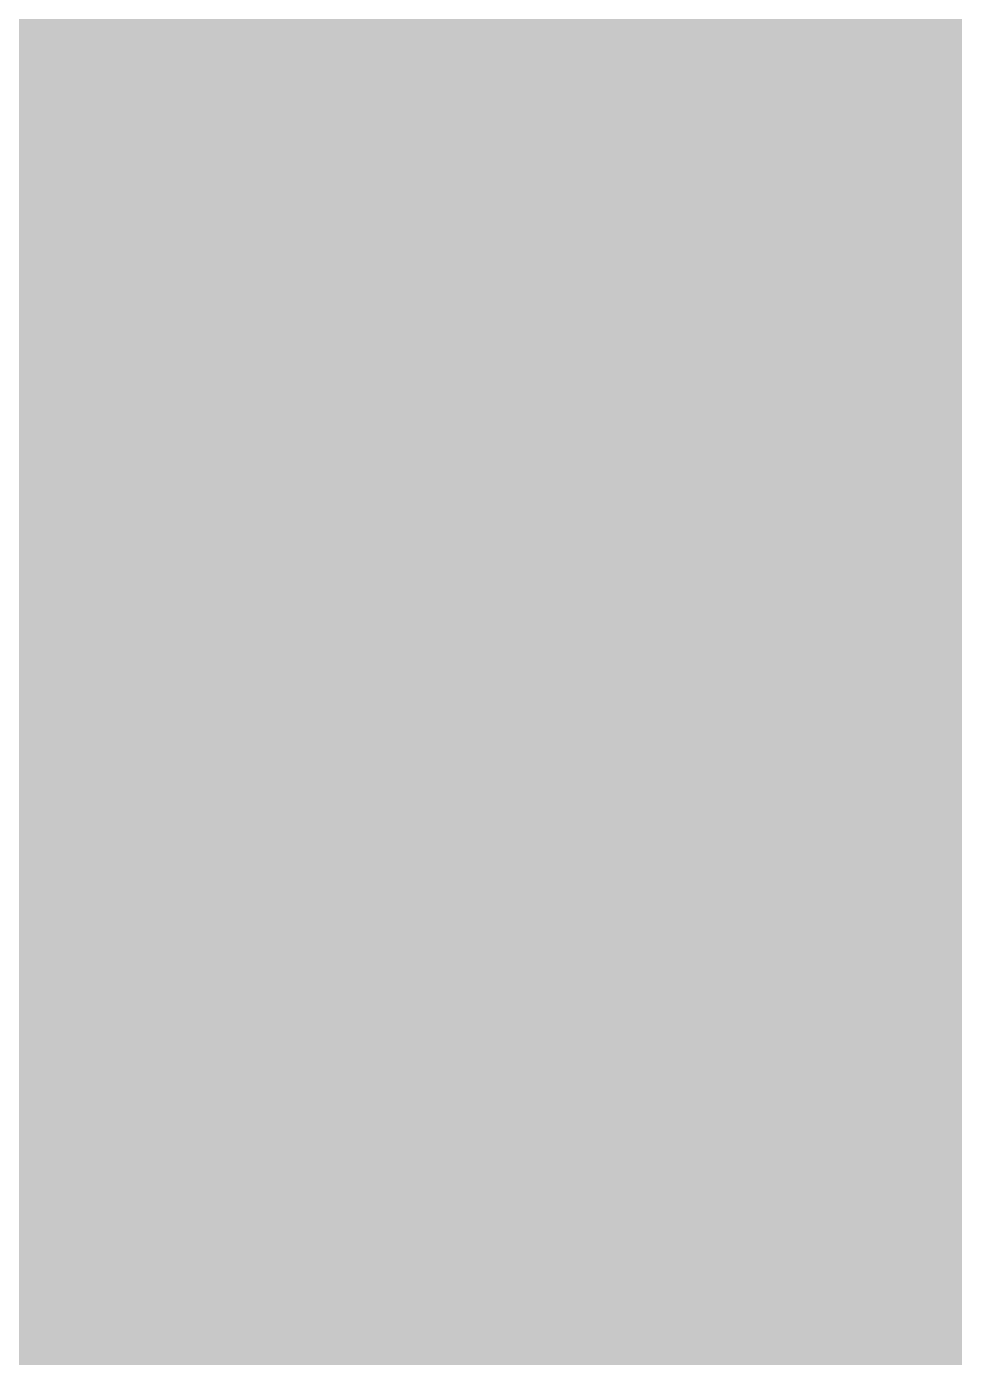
# Model space of a CAD drawing. Header units: inches. Extents: x 0 to 841, y 0 to 594.
# Drawn here: x 790.4598 to 790.6852, y 197.2931 to 197.6164 of the extents above; entities that cross this region are included whole.
import ezdxf

# ---------------------------------------------------------------- set-up
doc = ezdxf.new("R2010")
doc.units = ezdxf.units.IN
doc.layers.add('Sheet', color=255, linetype='Continuous')

msp = doc.modelspace()

# ---------------------------------------------------------------- linework, layer by layer
at = {"layer": 'Sheet'}
for points in [[(790.55976, 198, 0.29972, 0.29972, 0), (790.55976, 197.95508, 0.29972, 0.29972, 0), (790.60468, 197.91016, 0.29972, 0.29972, 0), (790.60468, 197.91016, 0.29972, 0.29972, 0), (790.64959, 197.86525, 0.29972, 0.29972, 0), (790.64959, 197.82033, 0.29972, 0.29972, 0), (790.64959, 197.82033, 0.29972, 0.29972, 0), (790.69451, 197.77541, 0.29972, 0.29972, 0), (790.69451, 197.73049, 0.29972, 0.29972, 0), (790.69451, 197.68557, 0.29972, 0.29972, 0), (790.73942, 197.64065, 0.29972, 0.29972, 0), (790.73942, 197.64065, 0.29972, 0.29972, 0), (790.73942, 197.59574, 0.29972, 0.29972, 0), (790.73942, 197.55082, 0.29972, 0.29972, 0), (790.73942, 197.5059, 0.29972, 0.29972, 0), (790.73942, 197.46098, 0.29972, 0.29972, 0)], [(790.55976, 198, 0.29972, 0.29972, 0), (790.55976, 197.95508, 0.29972, 0.29972, 0), (790.60468, 197.91016, 0.29972, 0.29972, 0), (790.60468, 197.91016, 0.29972, 0.29972, 0), (790.64959, 197.86525, 0.29972, 0.29972, 0), (790.64959, 197.82033, 0.29972, 0.29972, 0), (790.64959, 197.82033, 0.29972, 0.29972, 0), (790.69451, 197.77541, 0.29972, 0.29972, 0), (790.69451, 197.73049, 0.29972, 0.29972, 0), (790.69451, 197.68557, 0.29972, 0.29972, 0), (790.73942, 197.64065, 0.29972, 0.29972, 0), (790.73942, 197.64065, 0.29972, 0.29972, 0), (790.73942, 197.59574, 0.29972, 0.29972, 0), (790.73942, 197.55082, 0.29972, 0.29972, 0), (790.73942, 197.5059, 0.29972, 0.29972, 0), (790.73942, 197.46098, 0.29972, 0.29972, 0)], [(790.55976, 198, 0.29972, 0.29972, 0), (790.55976, 197.95508, 0.29972, 0.29972, 0), (790.60468, 197.91016, 0.29972, 0.29972, 0), (790.60468, 197.91016, 0.29972, 0.29972, 0), (790.64959, 197.86525, 0.29972, 0.29972, 0), (790.64959, 197.82033, 0.29972, 0.29972, 0), (790.64959, 197.82033, 0.29972, 0.29972, 0), (790.69451, 197.77541, 0.29972, 0.29972, 0), (790.69451, 197.73049, 0.29972, 0.29972, 0), (790.69451, 197.68557, 0.29972, 0.29972, 0), (790.73942, 197.64065, 0.29972, 0.29972, 0), (790.73942, 197.64065, 0.29972, 0.29972, 0), (790.73942, 197.59574, 0.29972, 0.29972, 0), (790.73942, 197.55082, 0.29972, 0.29972, 0), (790.73942, 197.5059, 0.29972, 0.29972, 0), (790.73942, 197.46098, 0.29972, 0.29972, 0)], [(790.55976, 198, 0.29972, 0.29972, 0), (790.55976, 197.95508, 0.29972, 0.29972, 0), (790.60468, 197.91016, 0.29972, 0.29972, 0), (790.60468, 197.91016, 0.29972, 0.29972, 0), (790.64959, 197.86525, 0.29972, 0.29972, 0), (790.64959, 197.82033, 0.29972, 0.29972, 0), (790.64959, 197.82033, 0.29972, 0.29972, 0), (790.69451, 197.77541, 0.29972, 0.29972, 0), (790.69451, 197.73049, 0.29972, 0.29972, 0), (790.69451, 197.68557, 0.29972, 0.29972, 0), (790.73942, 197.64065, 0.29972, 0.29972, 0), (790.73942, 197.64065, 0.29972, 0.29972, 0), (790.73942, 197.59574, 0.29972, 0.29972, 0), (790.73942, 197.55082, 0.29972, 0.29972, 0), (790.73942, 197.5059, 0.29972, 0.29972, 0), (790.73942, 197.46098, 0.29972, 0.29972, 0)], [(790.55976, 198, 0.29972, 0.29972, 0), (790.55976, 197.95508, 0.29972, 0.29972, 0), (790.60468, 197.91016, 0.29972, 0.29972, 0), (790.60468, 197.91016, 0.29972, 0.29972, 0), (790.64959, 197.86525, 0.29972, 0.29972, 0), (790.64959, 197.82033, 0.29972, 0.29972, 0), (790.64959, 197.82033, 0.29972, 0.29972, 0), (790.69451, 197.77541, 0.29972, 0.29972, 0), (790.69451, 197.73049, 0.29972, 0.29972, 0), (790.69451, 197.68557, 0.29972, 0.29972, 0), (790.73942, 197.64065, 0.29972, 0.29972, 0), (790.73942, 197.64065, 0.29972, 0.29972, 0), (790.73942, 197.59574, 0.29972, 0.29972, 0), (790.73942, 197.55082, 0.29972, 0.29972, 0), (790.73942, 197.5059, 0.29972, 0.29972, 0), (790.73942, 197.46098, 0.29972, 0.29972, 0)], [(790.55976, 198, 0.29972, 0.29972, 0), (790.55976, 197.95508, 0.29972, 0.29972, 0), (790.60468, 197.91016, 0.29972, 0.29972, 0), (790.60468, 197.91016, 0.29972, 0.29972, 0), (790.64959, 197.86525, 0.29972, 0.29972, 0), (790.64959, 197.82033, 0.29972, 0.29972, 0), (790.64959, 197.82033, 0.29972, 0.29972, 0), (790.69451, 197.77541, 0.29972, 0.29972, 0), (790.69451, 197.73049, 0.29972, 0.29972, 0), (790.69451, 197.68557, 0.29972, 0.29972, 0), (790.73942, 197.64065, 0.29972, 0.29972, 0), (790.73942, 197.64065, 0.29972, 0.29972, 0), (790.73942, 197.59574, 0.29972, 0.29972, 0), (790.73942, 197.55082, 0.29972, 0.29972, 0), (790.73942, 197.5059, 0.29972, 0.29972, 0), (790.73942, 197.46098, 0.29972, 0.29972, 0)], [(790.29027, 197.91016, 0.29972, 0.29972, 0), (790.33518, 197.91016, 0.29972, 0.29972, 0), (790.33518, 197.86525, 0.29972, 0.29972, 0), (790.33518, 197.86525, 0.29972, 0.29972, 0), (790.3801, 197.86525, 0.29972, 0.29972, 0), (790.3801, 197.82033, 0.29972, 0.29972, 0), (790.3801, 197.82033, 0.29972, 0.29972, 0), (790.42502, 197.77541, 0.29972, 0.29972, 0), (790.42502, 197.77541, 0.29972, 0.29972, 0), (790.42502, 197.73049, 0.29972, 0.29972, 0), (790.46993, 197.73049, 0.29972, 0.29972, 0), (790.46993, 197.68557, 0.29972, 0.29972, 0), (790.46993, 197.68557, 0.29972, 0.29972, 0), (790.46993, 197.64065, 0.29972, 0.29972, 0), (790.46993, 197.64065, 0.29972, 0.29972, 0), (790.51485, 197.59574, 0.29972, 0.29972, 0), (790.51485, 197.59574, 0.29972, 0.29972, 0), (790.51485, 197.55082, 0.29972, 0.29972, 0), (790.51485, 197.5059, 0.29972, 0.29972, 0), (790.51485, 197.5059, 0.29972, 0.29972, 0), (790.51485, 197.46098, 0.29972, 0.29972, 0)], [(790.29027, 197.91016, 0.29972, 0.29972, 0), (790.33518, 197.91016, 0.29972, 0.29972, 0), (790.33518, 197.86525, 0.29972, 0.29972, 0), (790.33518, 197.86525, 0.29972, 0.29972, 0), (790.3801, 197.86525, 0.29972, 0.29972, 0), (790.3801, 197.82033, 0.29972, 0.29972, 0), (790.3801, 197.82033, 0.29972, 0.29972, 0), (790.42502, 197.77541, 0.29972, 0.29972, 0), (790.42502, 197.77541, 0.29972, 0.29972, 0), (790.42502, 197.73049, 0.29972, 0.29972, 0), (790.46993, 197.73049, 0.29972, 0.29972, 0), (790.46993, 197.68557, 0.29972, 0.29972, 0), (790.46993, 197.68557, 0.29972, 0.29972, 0), (790.46993, 197.64065, 0.29972, 0.29972, 0), (790.46993, 197.64065, 0.29972, 0.29972, 0), (790.51485, 197.59574, 0.29972, 0.29972, 0), (790.51485, 197.59574, 0.29972, 0.29972, 0), (790.51485, 197.55082, 0.29972, 0.29972, 0), (790.51485, 197.5059, 0.29972, 0.29972, 0), (790.51485, 197.5059, 0.29972, 0.29972, 0), (790.51485, 197.46098, 0.29972, 0.29972, 0)], [(790.29027, 197.91016, 0.29972, 0.29972, 0), (790.33518, 197.91016, 0.29972, 0.29972, 0), (790.33518, 197.86525, 0.29972, 0.29972, 0), (790.33518, 197.86525, 0.29972, 0.29972, 0), (790.3801, 197.86525, 0.29972, 0.29972, 0), (790.3801, 197.82033, 0.29972, 0.29972, 0), (790.3801, 197.82033, 0.29972, 0.29972, 0), (790.42502, 197.77541, 0.29972, 0.29972, 0), (790.42502, 197.77541, 0.29972, 0.29972, 0), (790.42502, 197.73049, 0.29972, 0.29972, 0), (790.46993, 197.73049, 0.29972, 0.29972, 0), (790.46993, 197.68557, 0.29972, 0.29972, 0), (790.46993, 197.68557, 0.29972, 0.29972, 0), (790.46993, 197.64065, 0.29972, 0.29972, 0), (790.46993, 197.64065, 0.29972, 0.29972, 0), (790.51485, 197.59574, 0.29972, 0.29972, 0), (790.51485, 197.59574, 0.29972, 0.29972, 0), (790.51485, 197.55082, 0.29972, 0.29972, 0), (790.51485, 197.5059, 0.29972, 0.29972, 0), (790.51485, 197.5059, 0.29972, 0.29972, 0), (790.51485, 197.46098, 0.29972, 0.29972, 0)], [(790.29027, 197.91016, 0.29972, 0.29972, 0), (790.33518, 197.91016, 0.29972, 0.29972, 0), (790.33518, 197.86525, 0.29972, 0.29972, 0), (790.33518, 197.86525, 0.29972, 0.29972, 0), (790.3801, 197.86525, 0.29972, 0.29972, 0), (790.3801, 197.82033, 0.29972, 0.29972, 0), (790.3801, 197.82033, 0.29972, 0.29972, 0), (790.42502, 197.77541, 0.29972, 0.29972, 0), (790.42502, 197.77541, 0.29972, 0.29972, 0), (790.42502, 197.73049, 0.29972, 0.29972, 0), (790.46993, 197.73049, 0.29972, 0.29972, 0), (790.46993, 197.68557, 0.29972, 0.29972, 0), (790.46993, 197.68557, 0.29972, 0.29972, 0), (790.46993, 197.64065, 0.29972, 0.29972, 0), (790.46993, 197.64065, 0.29972, 0.29972, 0), (790.51485, 197.59574, 0.29972, 0.29972, 0), (790.51485, 197.59574, 0.29972, 0.29972, 0), (790.51485, 197.55082, 0.29972, 0.29972, 0), (790.51485, 197.5059, 0.29972, 0.29972, 0), (790.51485, 197.5059, 0.29972, 0.29972, 0), (790.51485, 197.46098, 0.29972, 0.29972, 0)], [(790.33518, 197.91016, 0.09906, 0.09906, 0), (790.33518, 197.86525, 0.09906, 0.09906, 0), (790.33518, 197.86525, 0.09906, 0.09906, 0), (790.3801, 197.86525, 0.09906, 0.09906, 0), (790.3801, 197.82033, 0.09906, 0.09906, 0), (790.3801, 197.82033, 0.09906, 0.09906, 0), (790.42502, 197.77541, 0.09906, 0.09906, 0), (790.42502, 197.77541, 0.09906, 0.09906, 0), (790.42502, 197.73049, 0.09906, 0.09906, 0), (790.46993, 197.73049, 0.09906, 0.09906, 0), (790.46993, 197.68557, 0.09906, 0.09906, 0), (790.46993, 197.68557, 0.09906, 0.09906, 0), (790.46993, 197.64065, 0.09906, 0.09906, 0), (790.46993, 197.64065, 0.09906, 0.09906, 0), (790.51485, 197.59574, 0.09906, 0.09906, 0), (790.51485, 197.59574, 0.09906, 0.09906, 0), (790.51485, 197.55082, 0.09906, 0.09906, 0), (790.51485, 197.5059, 0.09906, 0.09906, 0), (790.51485, 197.5059, 0.09906, 0.09906, 0), (790.51485, 197.46098, 0.09906, 0.09906, 0)], [(790.33518, 197.91016, 0.09906, 0.09906, 0), (790.33518, 197.86525, 0.09906, 0.09906, 0), (790.33518, 197.86525, 0.09906, 0.09906, 0), (790.3801, 197.86525, 0.09906, 0.09906, 0), (790.3801, 197.82033, 0.09906, 0.09906, 0), (790.3801, 197.82033, 0.09906, 0.09906, 0), (790.42502, 197.77541, 0.09906, 0.09906, 0), (790.42502, 197.77541, 0.09906, 0.09906, 0), (790.42502, 197.73049, 0.09906, 0.09906, 0), (790.46993, 197.73049, 0.09906, 0.09906, 0), (790.46993, 197.68557, 0.09906, 0.09906, 0), (790.46993, 197.68557, 0.09906, 0.09906, 0), (790.46993, 197.64065, 0.09906, 0.09906, 0), (790.46993, 197.64065, 0.09906, 0.09906, 0), (790.51485, 197.59574, 0.09906, 0.09906, 0), (790.51485, 197.59574, 0.09906, 0.09906, 0), (790.51485, 197.55082, 0.09906, 0.09906, 0), (790.51485, 197.5059, 0.09906, 0.09906, 0), (790.51485, 197.5059, 0.09906, 0.09906, 0), (790.51485, 197.46098, 0.09906, 0.09906, 0)], [(790.33518, 197.91016, 0.09906, 0.09906, 0), (790.33518, 197.86525, 0.09906, 0.09906, 0), (790.33518, 197.86525, 0.09906, 0.09906, 0), (790.3801, 197.86525, 0.09906, 0.09906, 0), (790.3801, 197.82033, 0.09906, 0.09906, 0), (790.3801, 197.82033, 0.09906, 0.09906, 0), (790.42502, 197.77541, 0.09906, 0.09906, 0), (790.42502, 197.77541, 0.09906, 0.09906, 0), (790.42502, 197.73049, 0.09906, 0.09906, 0), (790.46993, 197.73049, 0.09906, 0.09906, 0), (790.46993, 197.68557, 0.09906, 0.09906, 0), (790.46993, 197.68557, 0.09906, 0.09906, 0), (790.46993, 197.64065, 0.09906, 0.09906, 0), (790.46993, 197.64065, 0.09906, 0.09906, 0), (790.51485, 197.59574, 0.09906, 0.09906, 0), (790.51485, 197.59574, 0.09906, 0.09906, 0), (790.51485, 197.55082, 0.09906, 0.09906, 0), (790.51485, 197.5059, 0.09906, 0.09906, 0), (790.51485, 197.5059, 0.09906, 0.09906, 0), (790.51485, 197.46098, 0.09906, 0.09906, 0)], [(790.33518, 197.91016, 0.09906, 0.09906, 0), (790.33518, 197.86525, 0.09906, 0.09906, 0), (790.33518, 197.86525, 0.09906, 0.09906, 0), (790.3801, 197.86525, 0.09906, 0.09906, 0), (790.3801, 197.82033, 0.09906, 0.09906, 0), (790.3801, 197.82033, 0.09906, 0.09906, 0), (790.42502, 197.77541, 0.09906, 0.09906, 0), (790.42502, 197.77541, 0.09906, 0.09906, 0), (790.42502, 197.73049, 0.09906, 0.09906, 0), (790.46993, 197.73049, 0.09906, 0.09906, 0), (790.46993, 197.68557, 0.09906, 0.09906, 0), (790.46993, 197.68557, 0.09906, 0.09906, 0), (790.46993, 197.64065, 0.09906, 0.09906, 0), (790.46993, 197.64065, 0.09906, 0.09906, 0), (790.51485, 197.59574, 0.09906, 0.09906, 0), (790.51485, 197.59574, 0.09906, 0.09906, 0), (790.51485, 197.55082, 0.09906, 0.09906, 0), (790.51485, 197.5059, 0.09906, 0.09906, 0), (790.51485, 197.5059, 0.09906, 0.09906, 0), (790.51485, 197.46098, 0.09906, 0.09906, 0)], [(790.60468, 197.91016, 0.09906, 0.09906, 0), (790.64959, 197.86525, 0.09906, 0.09906, 0), (790.64959, 197.82033, 0.09906, 0.09906, 0), (790.64959, 197.82033, 0.09906, 0.09906, 0), (790.69451, 197.77541, 0.09906, 0.09906, 0), (790.69451, 197.73049, 0.09906, 0.09906, 0), (790.69451, 197.68557, 0.09906, 0.09906, 0), (790.73942, 197.64065, 0.09906, 0.09906, 0), (790.73942, 197.64065, 0.09906, 0.09906, 0), (790.73942, 197.59574, 0.09906, 0.09906, 0), (790.73942, 197.55082, 0.09906, 0.09906, 0), (790.73942, 197.5059, 0.09906, 0.09906, 0), (790.73942, 197.46098, 0.09906, 0.09906, 0)], [(790.60468, 197.91016, 0.09906, 0.09906, 0), (790.64959, 197.86525, 0.09906, 0.09906, 0), (790.64959, 197.82033, 0.09906, 0.09906, 0), (790.64959, 197.82033, 0.09906, 0.09906, 0), (790.69451, 197.77541, 0.09906, 0.09906, 0), (790.69451, 197.73049, 0.09906, 0.09906, 0), (790.69451, 197.68557, 0.09906, 0.09906, 0), (790.73942, 197.64065, 0.09906, 0.09906, 0), (790.73942, 197.64065, 0.09906, 0.09906, 0), (790.73942, 197.59574, 0.09906, 0.09906, 0), (790.73942, 197.55082, 0.09906, 0.09906, 0), (790.73942, 197.5059, 0.09906, 0.09906, 0), (790.73942, 197.46098, 0.09906, 0.09906, 0)], [(790.60468, 197.91016, 0.09906, 0.09906, 0), (790.64959, 197.86525, 0.09906, 0.09906, 0), (790.64959, 197.82033, 0.09906, 0.09906, 0), (790.64959, 197.82033, 0.09906, 0.09906, 0), (790.69451, 197.77541, 0.09906, 0.09906, 0), (790.69451, 197.73049, 0.09906, 0.09906, 0), (790.69451, 197.68557, 0.09906, 0.09906, 0), (790.73942, 197.64065, 0.09906, 0.09906, 0), (790.73942, 197.64065, 0.09906, 0.09906, 0), (790.73942, 197.59574, 0.09906, 0.09906, 0), (790.73942, 197.55082, 0.09906, 0.09906, 0), (790.73942, 197.5059, 0.09906, 0.09906, 0), (790.73942, 197.46098, 0.09906, 0.09906, 0)], [(790.60468, 197.91016, 0.09906, 0.09906, 0), (790.64959, 197.86525, 0.09906, 0.09906, 0), (790.64959, 197.82033, 0.09906, 0.09906, 0), (790.64959, 197.82033, 0.09906, 0.09906, 0), (790.69451, 197.77541, 0.09906, 0.09906, 0), (790.69451, 197.73049, 0.09906, 0.09906, 0), (790.69451, 197.68557, 0.09906, 0.09906, 0), (790.73942, 197.64065, 0.09906, 0.09906, 0), (790.73942, 197.64065, 0.09906, 0.09906, 0), (790.73942, 197.59574, 0.09906, 0.09906, 0), (790.73942, 197.55082, 0.09906, 0.09906, 0), (790.73942, 197.5059, 0.09906, 0.09906, 0), (790.73942, 197.46098, 0.09906, 0.09906, 0)], [(790.60468, 197.91016, 0.09906, 0.09906, 0), (790.64959, 197.86525, 0.09906, 0.09906, 0), (790.64959, 197.82033, 0.09906, 0.09906, 0), (790.64959, 197.82033, 0.09906, 0.09906, 0), (790.69451, 197.77541, 0.09906, 0.09906, 0), (790.69451, 197.73049, 0.09906, 0.09906, 0), (790.69451, 197.68557, 0.09906, 0.09906, 0), (790.73942, 197.64065, 0.09906, 0.09906, 0), (790.73942, 197.64065, 0.09906, 0.09906, 0), (790.73942, 197.59574, 0.09906, 0.09906, 0), (790.73942, 197.55082, 0.09906, 0.09906, 0), (790.73942, 197.5059, 0.09906, 0.09906, 0), (790.73942, 197.46098, 0.09906, 0.09906, 0)], [(790.60468, 197.91016, 0.09906, 0.09906, 0), (790.64959, 197.86525, 0.09906, 0.09906, 0), (790.64959, 197.82033, 0.09906, 0.09906, 0), (790.64959, 197.82033, 0.09906, 0.09906, 0), (790.69451, 197.77541, 0.09906, 0.09906, 0), (790.69451, 197.73049, 0.09906, 0.09906, 0), (790.69451, 197.68557, 0.09906, 0.09906, 0), (790.73942, 197.64065, 0.09906, 0.09906, 0), (790.73942, 197.64065, 0.09906, 0.09906, 0), (790.73942, 197.59574, 0.09906, 0.09906, 0), (790.73942, 197.55082, 0.09906, 0.09906, 0), (790.73942, 197.5059, 0.09906, 0.09906, 0), (790.73942, 197.46098, 0.09906, 0.09906, 0)], [(790.02077, 197.46098, 0.7493, 0.7493, 0), (790.02077, 197.46098, 0.7493, 0.7493, 0), (795.00641, 197.46098, 0.7493, 0.7493, 0)], [(790.51485, 197.46098, 0.29972, 0.29972, 0), (790.51485, 197.41606, 0.29972, 0.29972, 0), (790.51485, 197.41606, 0.29972, 0.29972, 0), (790.51485, 197.37114, 0.29972, 0.29972, 0), (790.51485, 197.37114, 0.29972, 0.29972, 0), (790.51485, 197.32623, 0.29972, 0.29972, 0), (790.46993, 197.32623, 0.29972, 0.29972, 0), (790.46993, 197.28131, 0.29972, 0.29972, 0), (790.46993, 197.28131, 0.29972, 0.29972, 0), (790.46993, 197.23639, 0.29972, 0.29972, 0), (790.46993, 197.23639, 0.29972, 0.29972, 0), (790.42502, 197.19147, 0.29972, 0.29972, 0), (790.42502, 197.19147, 0.29972, 0.29972, 0), (790.42502, 197.14655, 0.29972, 0.29972, 0), (790.3801, 197.14655, 0.29972, 0.29972, 0), (790.3801, 197.14655, 0.29972, 0.29972, 0), (790.3801, 197.10163, 0.29972, 0.29972, 0)], [(790.51485, 197.46098, 0.29972, 0.29972, 0), (790.51485, 197.41606, 0.29972, 0.29972, 0), (790.51485, 197.41606, 0.29972, 0.29972, 0), (790.51485, 197.37114, 0.29972, 0.29972, 0), (790.51485, 197.37114, 0.29972, 0.29972, 0), (790.51485, 197.32623, 0.29972, 0.29972, 0), (790.46993, 197.32623, 0.29972, 0.29972, 0), (790.46993, 197.28131, 0.29972, 0.29972, 0), (790.46993, 197.28131, 0.29972, 0.29972, 0), (790.46993, 197.23639, 0.29972, 0.29972, 0), (790.46993, 197.23639, 0.29972, 0.29972, 0), (790.42502, 197.19147, 0.29972, 0.29972, 0), (790.42502, 197.19147, 0.29972, 0.29972, 0), (790.42502, 197.14655, 0.29972, 0.29972, 0), (790.3801, 197.14655, 0.29972, 0.29972, 0), (790.3801, 197.14655, 0.29972, 0.29972, 0), (790.3801, 197.10163, 0.29972, 0.29972, 0)], [(790.51485, 197.46098, 0.29972, 0.29972, 0), (790.51485, 197.41606, 0.29972, 0.29972, 0), (790.51485, 197.41606, 0.29972, 0.29972, 0), (790.51485, 197.37114, 0.29972, 0.29972, 0), (790.51485, 197.37114, 0.29972, 0.29972, 0), (790.51485, 197.32623, 0.29972, 0.29972, 0), (790.46993, 197.32623, 0.29972, 0.29972, 0), (790.46993, 197.28131, 0.29972, 0.29972, 0), (790.46993, 197.28131, 0.29972, 0.29972, 0), (790.46993, 197.23639, 0.29972, 0.29972, 0), (790.46993, 197.23639, 0.29972, 0.29972, 0), (790.42502, 197.19147, 0.29972, 0.29972, 0), (790.42502, 197.19147, 0.29972, 0.29972, 0), (790.42502, 197.14655, 0.29972, 0.29972, 0), (790.3801, 197.14655, 0.29972, 0.29972, 0), (790.3801, 197.14655, 0.29972, 0.29972, 0), (790.3801, 197.10163, 0.29972, 0.29972, 0)], [(790.51485, 197.46098, 0.29972, 0.29972, 0), (790.51485, 197.41606, 0.29972, 0.29972, 0), (790.51485, 197.41606, 0.29972, 0.29972, 0), (790.51485, 197.37114, 0.29972, 0.29972, 0), (790.51485, 197.37114, 0.29972, 0.29972, 0), (790.51485, 197.32623, 0.29972, 0.29972, 0), (790.46993, 197.32623, 0.29972, 0.29972, 0), (790.46993, 197.28131, 0.29972, 0.29972, 0), (790.46993, 197.28131, 0.29972, 0.29972, 0), (790.46993, 197.23639, 0.29972, 0.29972, 0), (790.46993, 197.23639, 0.29972, 0.29972, 0), (790.42502, 197.19147, 0.29972, 0.29972, 0), (790.42502, 197.19147, 0.29972, 0.29972, 0), (790.42502, 197.14655, 0.29972, 0.29972, 0), (790.3801, 197.14655, 0.29972, 0.29972, 0), (790.3801, 197.14655, 0.29972, 0.29972, 0), (790.3801, 197.10163, 0.29972, 0.29972, 0)], [(790.51485, 197.46098, 0.29972, 0.29972, 0), (790.51485, 197.46098, 0.29972, 0.29972, 0), (790.51485, 197.46098, 0.29972, 0.29972, 0), (790.51485, 197.46098, 0.29972, 0.29972, 0), (790.51485, 197.46098, 0.29972, 0.29972, 0), (790.51485, 197.46098, 0.29972, 0.29972, 0), (790.51485, 197.46098, 0.29972, 0.29972, 0), (790.51485, 197.46098, 0.29972, 0.29972, 0), (790.51485, 197.46098, 0.29972, 0.29972, 0), (790.51485, 197.46098, 0.29972, 0.29972, 0), (790.51485, 197.46098, 0.29972, 0.29972, 0), (790.51485, 197.46098, 0.29972, 0.29972, 0), (790.51485, 197.46098, 0.29972, 0.29972, 0), (790.51485, 197.46098, 0.29972, 0.29972, 0), (790.51485, 197.46098, 0.29972, 0.29972, 0), (790.51485, 197.46098, 0.29972, 0.29972, 0), (790.51485, 197.46098, 0.29972, 0.29972, 0), (790.51485, 197.46098, 0.29972, 0.29972, 0), (790.51485, 197.46098, 0.29972, 0.29972, 0), (790.51485, 197.46098, 0.29972, 0.29972, 0), (790.51485, 197.46098, 0.29972, 0.29972, 0), (790.51485, 197.46098, 0.29972, 0.29972, 0), (790.51485, 197.46098, 0.29972, 0.29972, 0), (790.51485, 197.46098, 0.29972, 0.29972, 0), (790.51485, 197.46098, 0.29972, 0.29972, 0), (790.51485, 197.46098, 0.29972, 0.29972, 0), (790.51485, 197.46098, 0.29972, 0.29972, 0), (790.51485, 197.46098, 0.29972, 0.29972, 0), (790.51485, 197.46098, 0.29972, 0.29972, 0), (790.51485, 197.46098, 0.29972, 0.29972, 0), (790.51485, 197.46098, 0.29972, 0.29972, 0), (790.51485, 197.46098, 0.29972, 0.29972, 0), (790.51485, 197.46098, 0.29972, 0.29972, 0)], [(790.51485, 197.46098, 0.29972, 0.29972, 0), (790.51485, 197.46098, 0.29972, 0.29972, 0)], [(790.51485, 197.46098, 0.29972, 0.29972, 0), (790.51485, 197.46098, 0.29972, 0.29972, 0), (790.51485, 197.46098, 0.29972, 0.29972, 0), (790.51485, 197.46098, 0.29972, 0.29972, 0), (790.51485, 197.46098, 0.29972, 0.29972, 0), (790.51485, 197.46098, 0.29972, 0.29972, 0), (790.51485, 197.46098, 0.29972, 0.29972, 0), (790.51485, 197.46098, 0.29972, 0.29972, 0), (790.51485, 197.46098, 0.29972, 0.29972, 0), (790.51485, 197.46098, 0.29972, 0.29972, 0), (790.51485, 197.46098, 0.29972, 0.29972, 0), (790.51485, 197.46098, 0.29972, 0.29972, 0), (790.51485, 197.46098, 0.29972, 0.29972, 0), (790.51485, 197.46098, 0.29972, 0.29972, 0), (790.51485, 197.46098, 0.29972, 0.29972, 0), (790.51485, 197.46098, 0.29972, 0.29972, 0), (790.51485, 197.46098, 0.29972, 0.29972, 0), (790.51485, 197.46098, 0.29972, 0.29972, 0), (790.51485, 197.46098, 0.29972, 0.29972, 0), (790.51485, 197.46098, 0.29972, 0.29972, 0), (790.51485, 197.46098, 0.29972, 0.29972, 0), (790.51485, 197.46098, 0.29972, 0.29972, 0), (790.51485, 197.46098, 0.29972, 0.29972, 0), (790.51485, 197.46098, 0.29972, 0.29972, 0), (790.51485, 197.46098, 0.29972, 0.29972, 0), (790.51485, 197.46098, 0.29972, 0.29972, 0), (790.51485, 197.46098, 0.29972, 0.29972, 0), (790.51485, 197.46098, 0.29972, 0.29972, 0), (790.51485, 197.46098, 0.29972, 0.29972, 0), (790.51485, 197.46098, 0.29972, 0.29972, 0), (790.51485, 197.46098, 0.29972, 0.29972, 0), (790.51485, 197.46098, 0.29972, 0.29972, 0), (790.51485, 197.46098, 0.29972, 0.29972, 0)], [(790.51485, 197.46098, 0.29972, 0.29972, 0), (790.51485, 197.46098, 0.29972, 0.29972, 0)], [(790.51485, 197.46098, 0.29972, 0.29972, 0), (790.51485, 197.46098, 0.29972, 0.29972, 0), (790.51485, 197.46098, 0.29972, 0.29972, 0), (790.51485, 197.46098, 0.29972, 0.29972, 0), (790.51485, 197.46098, 0.29972, 0.29972, 0), (790.51485, 197.46098, 0.29972, 0.29972, 0), (790.51485, 197.46098, 0.29972, 0.29972, 0), (790.51485, 197.46098, 0.29972, 0.29972, 0), (790.51485, 197.46098, 0.29972, 0.29972, 0), (790.51485, 197.46098, 0.29972, 0.29972, 0), (790.51485, 197.46098, 0.29972, 0.29972, 0), (790.51485, 197.46098, 0.29972, 0.29972, 0), (790.51485, 197.46098, 0.29972, 0.29972, 0), (790.51485, 197.46098, 0.29972, 0.29972, 0), (790.51485, 197.46098, 0.29972, 0.29972, 0), (790.51485, 197.46098, 0.29972, 0.29972, 0), (790.51485, 197.46098, 0.29972, 0.29972, 0), (790.51485, 197.46098, 0.29972, 0.29972, 0), (790.51485, 197.46098, 0.29972, 0.29972, 0), (790.51485, 197.46098, 0.29972, 0.29972, 0), (790.51485, 197.46098, 0.29972, 0.29972, 0), (790.51485, 197.46098, 0.29972, 0.29972, 0), (790.51485, 197.46098, 0.29972, 0.29972, 0), (790.51485, 197.46098, 0.29972, 0.29972, 0), (790.51485, 197.46098, 0.29972, 0.29972, 0), (790.51485, 197.46098, 0.29972, 0.29972, 0), (790.51485, 197.46098, 0.29972, 0.29972, 0), (790.51485, 197.46098, 0.29972, 0.29972, 0), (790.51485, 197.46098, 0.29972, 0.29972, 0), (790.51485, 197.46098, 0.29972, 0.29972, 0), (790.51485, 197.46098, 0.29972, 0.29972, 0), (790.51485, 197.46098, 0.29972, 0.29972, 0), (790.51485, 197.46098, 0.29972, 0.29972, 0)], [(790.51485, 197.46098, 0.29972, 0.29972, 0), (790.51485, 197.46098, 0.29972, 0.29972, 0)], [(790.51485, 197.46098, 0.29972, 0.29972, 0), (790.51485, 197.46098, 0.29972, 0.29972, 0), (790.51485, 197.46098, 0.29972, 0.29972, 0), (790.51485, 197.46098, 0.29972, 0.29972, 0), (790.51485, 197.46098, 0.29972, 0.29972, 0), (790.51485, 197.46098, 0.29972, 0.29972, 0), (790.51485, 197.46098, 0.29972, 0.29972, 0), (790.51485, 197.46098, 0.29972, 0.29972, 0), (790.51485, 197.46098, 0.29972, 0.29972, 0), (790.51485, 197.46098, 0.29972, 0.29972, 0), (790.51485, 197.46098, 0.29972, 0.29972, 0), (790.51485, 197.46098, 0.29972, 0.29972, 0), (790.51485, 197.46098, 0.29972, 0.29972, 0), (790.51485, 197.46098, 0.29972, 0.29972, 0), (790.51485, 197.46098, 0.29972, 0.29972, 0), (790.51485, 197.46098, 0.29972, 0.29972, 0), (790.51485, 197.46098, 0.29972, 0.29972, 0), (790.51485, 197.46098, 0.29972, 0.29972, 0), (790.51485, 197.46098, 0.29972, 0.29972, 0), (790.51485, 197.46098, 0.29972, 0.29972, 0), (790.51485, 197.46098, 0.29972, 0.29972, 0), (790.51485, 197.46098, 0.29972, 0.29972, 0), (790.51485, 197.46098, 0.29972, 0.29972, 0), (790.51485, 197.46098, 0.29972, 0.29972, 0), (790.51485, 197.46098, 0.29972, 0.29972, 0), (790.51485, 197.46098, 0.29972, 0.29972, 0), (790.51485, 197.46098, 0.29972, 0.29972, 0), (790.51485, 197.46098, 0.29972, 0.29972, 0), (790.51485, 197.46098, 0.29972, 0.29972, 0), (790.51485, 197.46098, 0.29972, 0.29972, 0), (790.51485, 197.46098, 0.29972, 0.29972, 0), (790.51485, 197.46098, 0.29972, 0.29972, 0), (790.51485, 197.46098, 0.29972, 0.29972, 0)], [(790.51485, 197.46098, 0.29972, 0.29972, 0), (790.51485, 197.46098, 0.29972, 0.29972, 0)], [(790.73942, 197.46098, 0.29972, 0.29972, 0), (790.73942, 197.41606, 0.29972, 0.29972, 0), (790.73942, 197.37114, 0.29972, 0.29972, 0), (790.73942, 197.37114, 0.29972, 0.29972, 0), (790.73942, 197.32623, 0.29972, 0.29972, 0), (790.73942, 197.28131, 0.29972, 0.29972, 0), (790.69451, 197.23639, 0.29972, 0.29972, 0), (790.69451, 197.19147, 0.29972, 0.29972, 0), (790.69451, 197.19147, 0.29972, 0.29972, 0), (790.64959, 197.14655, 0.29972, 0.29972, 0), (790.64959, 197.10163, 0.29972, 0.29972, 0)], [(790.73942, 197.46098, 0.29972, 0.29972, 0), (790.73942, 197.41606, 0.29972, 0.29972, 0), (790.73942, 197.37114, 0.29972, 0.29972, 0), (790.73942, 197.37114, 0.29972, 0.29972, 0), (790.73942, 197.32623, 0.29972, 0.29972, 0), (790.73942, 197.28131, 0.29972, 0.29972, 0), (790.69451, 197.23639, 0.29972, 0.29972, 0), (790.69451, 197.19147, 0.29972, 0.29972, 0), (790.69451, 197.19147, 0.29972, 0.29972, 0), (790.64959, 197.14655, 0.29972, 0.29972, 0), (790.64959, 197.10163, 0.29972, 0.29972, 0)], [(790.73942, 197.46098, 0.29972, 0.29972, 0), (790.73942, 197.41606, 0.29972, 0.29972, 0), (790.73942, 197.37114, 0.29972, 0.29972, 0), (790.73942, 197.37114, 0.29972, 0.29972, 0), (790.73942, 197.32623, 0.29972, 0.29972, 0), (790.73942, 197.28131, 0.29972, 0.29972, 0), (790.69451, 197.23639, 0.29972, 0.29972, 0), (790.69451, 197.19147, 0.29972, 0.29972, 0), (790.69451, 197.19147, 0.29972, 0.29972, 0), (790.64959, 197.14655, 0.29972, 0.29972, 0), (790.64959, 197.10163, 0.29972, 0.29972, 0)], [(790.73942, 197.46098, 0.29972, 0.29972, 0), (790.73942, 197.41606, 0.29972, 0.29972, 0), (790.73942, 197.37114, 0.29972, 0.29972, 0), (790.73942, 197.37114, 0.29972, 0.29972, 0), (790.73942, 197.32623, 0.29972, 0.29972, 0), (790.73942, 197.28131, 0.29972, 0.29972, 0), (790.69451, 197.23639, 0.29972, 0.29972, 0), (790.69451, 197.19147, 0.29972, 0.29972, 0), (790.69451, 197.19147, 0.29972, 0.29972, 0), (790.64959, 197.14655, 0.29972, 0.29972, 0), (790.64959, 197.10163, 0.29972, 0.29972, 0)], [(790.73942, 197.46098, 0.29972, 0.29972, 0), (790.73942, 197.41606, 0.29972, 0.29972, 0), (790.73942, 197.37114, 0.29972, 0.29972, 0), (790.73942, 197.37114, 0.29972, 0.29972, 0), (790.73942, 197.32623, 0.29972, 0.29972, 0), (790.73942, 197.28131, 0.29972, 0.29972, 0), (790.69451, 197.23639, 0.29972, 0.29972, 0), (790.69451, 197.19147, 0.29972, 0.29972, 0), (790.69451, 197.19147, 0.29972, 0.29972, 0), (790.64959, 197.14655, 0.29972, 0.29972, 0), (790.64959, 197.10163, 0.29972, 0.29972, 0)], [(790.73942, 197.46098, 0.29972, 0.29972, 0), (790.73942, 197.41606, 0.29972, 0.29972, 0), (790.73942, 197.37114, 0.29972, 0.29972, 0), (790.73942, 197.37114, 0.29972, 0.29972, 0), (790.73942, 197.32623, 0.29972, 0.29972, 0), (790.73942, 197.28131, 0.29972, 0.29972, 0), (790.69451, 197.23639, 0.29972, 0.29972, 0), (790.69451, 197.19147, 0.29972, 0.29972, 0), (790.69451, 197.19147, 0.29972, 0.29972, 0), (790.64959, 197.14655, 0.29972, 0.29972, 0), (790.64959, 197.10163, 0.29972, 0.29972, 0)], [(790.73942, 197.46098, 0.29972, 0.29972, 0), (790.73942, 197.46098, 0.29972, 0.29972, 0), (790.73942, 197.46098, 0.29972, 0.29972, 0), (790.73942, 197.46098, 0.29972, 0.29972, 0), (790.73942, 197.46098, 0.29972, 0.29972, 0), (790.73942, 197.46098, 0.29972, 0.29972, 0), (790.73942, 197.46098, 0.29972, 0.29972, 0), (790.73942, 197.46098, 0.29972, 0.29972, 0), (790.73942, 197.46098, 0.29972, 0.29972, 0), (790.73942, 197.46098, 0.29972, 0.29972, 0), (790.73942, 197.46098, 0.29972, 0.29972, 0), (790.73942, 197.46098, 0.29972, 0.29972, 0), (790.73942, 197.46098, 0.29972, 0.29972, 0), (790.73942, 197.46098, 0.29972, 0.29972, 0), (790.73942, 197.46098, 0.29972, 0.29972, 0), (790.73942, 197.46098, 0.29972, 0.29972, 0), (790.73942, 197.46098, 0.29972, 0.29972, 0), (790.73942, 197.46098, 0.29972, 0.29972, 0), (790.73942, 197.46098, 0.29972, 0.29972, 0), (790.73942, 197.46098, 0.29972, 0.29972, 0), (790.73942, 197.46098, 0.29972, 0.29972, 0), (790.73942, 197.46098, 0.29972, 0.29972, 0), (790.73942, 197.46098, 0.29972, 0.29972, 0), (790.73942, 197.46098, 0.29972, 0.29972, 0), (790.73942, 197.46098, 0.29972, 0.29972, 0), (790.73942, 197.46098, 0.29972, 0.29972, 0), (790.73942, 197.46098, 0.29972, 0.29972, 0), (790.73942, 197.46098, 0.29972, 0.29972, 0), (790.73942, 197.46098, 0.29972, 0.29972, 0), (790.73942, 197.46098, 0.29972, 0.29972, 0), (790.73942, 197.46098, 0.29972, 0.29972, 0), (790.73942, 197.46098, 0.29972, 0.29972, 0), (790.73942, 197.46098, 0.29972, 0.29972, 0)], [(790.73942, 197.46098, 0.29972, 0.29972, 0), (790.73942, 197.46098, 0.29972, 0.29972, 0)], [(790.73942, 197.46098, 0.29972, 0.29972, 0), (790.73942, 197.46098, 0.29972, 0.29972, 0), (790.73942, 197.46098, 0.29972, 0.29972, 0), (790.73942, 197.46098, 0.29972, 0.29972, 0), (790.73942, 197.46098, 0.29972, 0.29972, 0), (790.73942, 197.46098, 0.29972, 0.29972, 0), (790.73942, 197.46098, 0.29972, 0.29972, 0), (790.73942, 197.46098, 0.29972, 0.29972, 0), (790.73942, 197.46098, 0.29972, 0.29972, 0), (790.73942, 197.46098, 0.29972, 0.29972, 0), (790.73942, 197.46098, 0.29972, 0.29972, 0), (790.73942, 197.46098, 0.29972, 0.29972, 0), (790.73942, 197.46098, 0.29972, 0.29972, 0), (790.73942, 197.46098, 0.29972, 0.29972, 0), (790.73942, 197.46098, 0.29972, 0.29972, 0), (790.73942, 197.46098, 0.29972, 0.29972, 0), (790.73942, 197.46098, 0.29972, 0.29972, 0), (790.73942, 197.46098, 0.29972, 0.29972, 0), (790.73942, 197.46098, 0.29972, 0.29972, 0), (790.73942, 197.46098, 0.29972, 0.29972, 0), (790.73942, 197.46098, 0.29972, 0.29972, 0), (790.73942, 197.46098, 0.29972, 0.29972, 0), (790.73942, 197.46098, 0.29972, 0.29972, 0), (790.73942, 197.46098, 0.29972, 0.29972, 0), (790.73942, 197.46098, 0.29972, 0.29972, 0), (790.73942, 197.46098, 0.29972, 0.29972, 0), (790.73942, 197.46098, 0.29972, 0.29972, 0), (790.73942, 197.46098, 0.29972, 0.29972, 0), (790.73942, 197.46098, 0.29972, 0.29972, 0), (790.73942, 197.46098, 0.29972, 0.29972, 0), (790.73942, 197.46098, 0.29972, 0.29972, 0), (790.73942, 197.46098, 0.29972, 0.29972, 0), (790.73942, 197.46098, 0.29972, 0.29972, 0)], [(790.73942, 197.46098, 0.29972, 0.29972, 0), (790.73942, 197.46098, 0.29972, 0.29972, 0)], [(790.73942, 197.46098, 0.29972, 0.29972, 0), (790.73942, 197.46098, 0.29972, 0.29972, 0), (790.73942, 197.46098, 0.29972, 0.29972, 0), (790.73942, 197.46098, 0.29972, 0.29972, 0), (790.73942, 197.46098, 0.29972, 0.29972, 0), (790.73942, 197.46098, 0.29972, 0.29972, 0), (790.73942, 197.46098, 0.29972, 0.29972, 0), (790.73942, 197.46098, 0.29972, 0.29972, 0), (790.73942, 197.46098, 0.29972, 0.29972, 0), (790.73942, 197.46098, 0.29972, 0.29972, 0), (790.73942, 197.46098, 0.29972, 0.29972, 0), (790.73942, 197.46098, 0.29972, 0.29972, 0), (790.73942, 197.46098, 0.29972, 0.29972, 0), (790.73942, 197.46098, 0.29972, 0.29972, 0), (790.73942, 197.46098, 0.29972, 0.29972, 0), (790.73942, 197.46098, 0.29972, 0.29972, 0), (790.73942, 197.46098, 0.29972, 0.29972, 0), (790.73942, 197.46098, 0.29972, 0.29972, 0), (790.73942, 197.46098, 0.29972, 0.29972, 0), (790.73942, 197.46098, 0.29972, 0.29972, 0), (790.73942, 197.46098, 0.29972, 0.29972, 0), (790.73942, 197.46098, 0.29972, 0.29972, 0), (790.73942, 197.46098, 0.29972, 0.29972, 0), (790.73942, 197.46098, 0.29972, 0.29972, 0), (790.73942, 197.46098, 0.29972, 0.29972, 0), (790.73942, 197.46098, 0.29972, 0.29972, 0), (790.73942, 197.46098, 0.29972, 0.29972, 0), (790.73942, 197.46098, 0.29972, 0.29972, 0), (790.73942, 197.46098, 0.29972, 0.29972, 0), (790.73942, 197.46098, 0.29972, 0.29972, 0), (790.73942, 197.46098, 0.29972, 0.29972, 0), (790.73942, 197.46098, 0.29972, 0.29972, 0), (790.73942, 197.46098, 0.29972, 0.29972, 0)], [(790.73942, 197.46098, 0.29972, 0.29972, 0), (790.73942, 197.46098, 0.29972, 0.29972, 0)], [(790.73942, 197.46098, 0.29972, 0.29972, 0), (790.73942, 197.46098, 0.29972, 0.29972, 0), (790.73942, 197.46098, 0.29972, 0.29972, 0), (790.73942, 197.46098, 0.29972, 0.29972, 0), (790.73942, 197.46098, 0.29972, 0.29972, 0), (790.73942, 197.46098, 0.29972, 0.29972, 0), (790.73942, 197.46098, 0.29972, 0.29972, 0), (790.73942, 197.46098, 0.29972, 0.29972, 0), (790.73942, 197.46098, 0.29972, 0.29972, 0), (790.73942, 197.46098, 0.29972, 0.29972, 0), (790.73942, 197.46098, 0.29972, 0.29972, 0), (790.73942, 197.46098, 0.29972, 0.29972, 0), (790.73942, 197.46098, 0.29972, 0.29972, 0), (790.73942, 197.46098, 0.29972, 0.29972, 0), (790.73942, 197.46098, 0.29972, 0.29972, 0), (790.73942, 197.46098, 0.29972, 0.29972, 0), (790.73942, 197.46098, 0.29972, 0.29972, 0), (790.73942, 197.46098, 0.29972, 0.29972, 0), (790.73942, 197.46098, 0.29972, 0.29972, 0), (790.73942, 197.46098, 0.29972, 0.29972, 0), (790.73942, 197.46098, 0.29972, 0.29972, 0), (790.73942, 197.46098, 0.29972, 0.29972, 0), (790.73942, 197.46098, 0.29972, 0.29972, 0), (790.73942, 197.46098, 0.29972, 0.29972, 0), (790.73942, 197.46098, 0.29972, 0.29972, 0), (790.73942, 197.46098, 0.29972, 0.29972, 0), (790.73942, 197.46098, 0.29972, 0.29972, 0), (790.73942, 197.46098, 0.29972, 0.29972, 0), (790.73942, 197.46098, 0.29972, 0.29972, 0), (790.73942, 197.46098, 0.29972, 0.29972, 0), (790.73942, 197.46098, 0.29972, 0.29972, 0), (790.73942, 197.46098, 0.29972, 0.29972, 0), (790.73942, 197.46098, 0.29972, 0.29972, 0)], [(790.73942, 197.46098, 0.29972, 0.29972, 0), (790.73942, 197.46098, 0.29972, 0.29972, 0)], [(790.73942, 197.46098, 0.29972, 0.29972, 0), (790.73942, 197.46098, 0.29972, 0.29972, 0), (790.73942, 197.46098, 0.29972, 0.29972, 0), (790.73942, 197.46098, 0.29972, 0.29972, 0), (790.73942, 197.46098, 0.29972, 0.29972, 0), (790.73942, 197.46098, 0.29972, 0.29972, 0), (790.73942, 197.46098, 0.29972, 0.29972, 0), (790.73942, 197.46098, 0.29972, 0.29972, 0), (790.73942, 197.46098, 0.29972, 0.29972, 0), (790.73942, 197.46098, 0.29972, 0.29972, 0), (790.73942, 197.46098, 0.29972, 0.29972, 0), (790.73942, 197.46098, 0.29972, 0.29972, 0), (790.73942, 197.46098, 0.29972, 0.29972, 0), (790.73942, 197.46098, 0.29972, 0.29972, 0), (790.73942, 197.46098, 0.29972, 0.29972, 0), (790.73942, 197.46098, 0.29972, 0.29972, 0), (790.73942, 197.46098, 0.29972, 0.29972, 0), (790.73942, 197.46098, 0.29972, 0.29972, 0), (790.73942, 197.46098, 0.29972, 0.29972, 0), (790.73942, 197.46098, 0.29972, 0.29972, 0), (790.73942, 197.46098, 0.29972, 0.29972, 0), (790.73942, 197.46098, 0.29972, 0.29972, 0), (790.73942, 197.46098, 0.29972, 0.29972, 0), (790.73942, 197.46098, 0.29972, 0.29972, 0), (790.73942, 197.46098, 0.29972, 0.29972, 0), (790.73942, 197.46098, 0.29972, 0.29972, 0), (790.73942, 197.46098, 0.29972, 0.29972, 0), (790.73942, 197.46098, 0.29972, 0.29972, 0), (790.73942, 197.46098, 0.29972, 0.29972, 0), (790.73942, 197.46098, 0.29972, 0.29972, 0), (790.73942, 197.46098, 0.29972, 0.29972, 0), (790.73942, 197.46098, 0.29972, 0.29972, 0), (790.73942, 197.46098, 0.29972, 0.29972, 0)], [(790.73942, 197.46098, 0.29972, 0.29972, 0), (790.73942, 197.46098, 0.29972, 0.29972, 0)], [(790.73942, 197.46098, 0.29972, 0.29972, 0), (790.73942, 197.46098, 0.29972, 0.29972, 0), (790.73942, 197.46098, 0.29972, 0.29972, 0), (790.73942, 197.46098, 0.29972, 0.29972, 0), (790.73942, 197.46098, 0.29972, 0.29972, 0), (790.73942, 197.46098, 0.29972, 0.29972, 0), (790.73942, 197.46098, 0.29972, 0.29972, 0), (790.73942, 197.46098, 0.29972, 0.29972, 0), (790.73942, 197.46098, 0.29972, 0.29972, 0), (790.73942, 197.46098, 0.29972, 0.29972, 0), (790.73942, 197.46098, 0.29972, 0.29972, 0), (790.73942, 197.46098, 0.29972, 0.29972, 0), (790.73942, 197.46098, 0.29972, 0.29972, 0), (790.73942, 197.46098, 0.29972, 0.29972, 0), (790.73942, 197.46098, 0.29972, 0.29972, 0), (790.73942, 197.46098, 0.29972, 0.29972, 0), (790.73942, 197.46098, 0.29972, 0.29972, 0), (790.73942, 197.46098, 0.29972, 0.29972, 0), (790.73942, 197.46098, 0.29972, 0.29972, 0), (790.73942, 197.46098, 0.29972, 0.29972, 0), (790.73942, 197.46098, 0.29972, 0.29972, 0), (790.73942, 197.46098, 0.29972, 0.29972, 0), (790.73942, 197.46098, 0.29972, 0.29972, 0), (790.73942, 197.46098, 0.29972, 0.29972, 0), (790.73942, 197.46098, 0.29972, 0.29972, 0), (790.73942, 197.46098, 0.29972, 0.29972, 0), (790.73942, 197.46098, 0.29972, 0.29972, 0), (790.73942, 197.46098, 0.29972, 0.29972, 0), (790.73942, 197.46098, 0.29972, 0.29972, 0), (790.73942, 197.46098, 0.29972, 0.29972, 0), (790.73942, 197.46098, 0.29972, 0.29972, 0), (790.73942, 197.46098, 0.29972, 0.29972, 0), (790.73942, 197.46098, 0.29972, 0.29972, 0)], [(790.73942, 197.46098, 0.29972, 0.29972, 0), (790.73942, 197.46098, 0.29972, 0.29972, 0)], [(790.51485, 197.46098, 0.09906, 0.09906, 0), (790.51485, 197.41606, 0.09906, 0.09906, 0), (790.51485, 197.41606, 0.09906, 0.09906, 0), (790.51485, 197.37114, 0.09906, 0.09906, 0), (790.51485, 197.37114, 0.09906, 0.09906, 0), (790.51485, 197.32623, 0.09906, 0.09906, 0), (790.46993, 197.32623, 0.09906, 0.09906, 0), (790.46993, 197.28131, 0.09906, 0.09906, 0), (790.46993, 197.28131, 0.09906, 0.09906, 0), (790.46993, 197.23639, 0.09906, 0.09906, 0)], [(790.51485, 197.46098, 0.09906, 0.09906, 0), (790.51485, 197.41606, 0.09906, 0.09906, 0), (790.51485, 197.41606, 0.09906, 0.09906, 0), (790.51485, 197.37114, 0.09906, 0.09906, 0), (790.51485, 197.37114, 0.09906, 0.09906, 0), (790.51485, 197.32623, 0.09906, 0.09906, 0), (790.46993, 197.32623, 0.09906, 0.09906, 0), (790.46993, 197.28131, 0.09906, 0.09906, 0), (790.46993, 197.28131, 0.09906, 0.09906, 0), (790.46993, 197.23639, 0.09906, 0.09906, 0)], [(790.51485, 197.46098, 0.09906, 0.09906, 0), (790.51485, 197.41606, 0.09906, 0.09906, 0), (790.51485, 197.41606, 0.09906, 0.09906, 0), (790.51485, 197.37114, 0.09906, 0.09906, 0), (790.51485, 197.37114, 0.09906, 0.09906, 0), (790.51485, 197.32623, 0.09906, 0.09906, 0), (790.46993, 197.32623, 0.09906, 0.09906, 0), (790.46993, 197.28131, 0.09906, 0.09906, 0), (790.46993, 197.28131, 0.09906, 0.09906, 0), (790.46993, 197.23639, 0.09906, 0.09906, 0)], [(790.51485, 197.46098, 0.09906, 0.09906, 0), (790.51485, 197.41606, 0.09906, 0.09906, 0), (790.51485, 197.41606, 0.09906, 0.09906, 0), (790.51485, 197.37114, 0.09906, 0.09906, 0), (790.51485, 197.37114, 0.09906, 0.09906, 0), (790.51485, 197.32623, 0.09906, 0.09906, 0), (790.46993, 197.32623, 0.09906, 0.09906, 0), (790.46993, 197.28131, 0.09906, 0.09906, 0), (790.46993, 197.28131, 0.09906, 0.09906, 0), (790.46993, 197.23639, 0.09906, 0.09906, 0)], [(790.51485, 197.46098, 0.09906, 0.09906, 0), (790.51485, 197.46098, 0.09906, 0.09906, 0), (790.51485, 197.46098, 0.09906, 0.09906, 0), (790.51485, 197.46098, 0.09906, 0.09906, 0), (790.51485, 197.46098, 0.09906, 0.09906, 0), (790.51485, 197.46098, 0.09906, 0.09906, 0), (790.51485, 197.46098, 0.09906, 0.09906, 0), (790.51485, 197.46098, 0.09906, 0.09906, 0), (790.51485, 197.46098, 0.09906, 0.09906, 0), (790.51485, 197.46098, 0.09906, 0.09906, 0), (790.51485, 197.46098, 0.09906, 0.09906, 0), (790.51485, 197.46098, 0.09906, 0.09906, 0), (790.51485, 197.46098, 0.09906, 0.09906, 0), (790.51485, 197.46098, 0.09906, 0.09906, 0), (790.51485, 197.46098, 0.09906, 0.09906, 0), (790.51485, 197.46098, 0.09906, 0.09906, 0), (790.51485, 197.46098, 0.09906, 0.09906, 0), (790.51485, 197.46098, 0.09906, 0.09906, 0), (790.51485, 197.46098, 0.09906, 0.09906, 0), (790.51485, 197.46098, 0.09906, 0.09906, 0), (790.51485, 197.46098, 0.09906, 0.09906, 0), (790.51485, 197.46098, 0.09906, 0.09906, 0), (790.51485, 197.46098, 0.09906, 0.09906, 0), (790.51485, 197.46098, 0.09906, 0.09906, 0), (790.51485, 197.46098, 0.09906, 0.09906, 0), (790.51485, 197.46098, 0.09906, 0.09906, 0), (790.51485, 197.46098, 0.09906, 0.09906, 0), (790.51485, 197.46098, 0.09906, 0.09906, 0), (790.51485, 197.46098, 0.09906, 0.09906, 0), (790.51485, 197.46098, 0.09906, 0.09906, 0), (790.51485, 197.46098, 0.09906, 0.09906, 0), (790.51485, 197.46098, 0.09906, 0.09906, 0), (790.51485, 197.46098, 0.09906, 0.09906, 0)], [(790.51485, 197.46098, 0.09906, 0.09906, 0), (790.51485, 197.46098, 0.09906, 0.09906, 0)], [(790.51485, 197.46098, 0.09906, 0.09906, 0), (790.51485, 197.46098, 0.09906, 0.09906, 0), (790.51485, 197.46098, 0.09906, 0.09906, 0), (790.51485, 197.46098, 0.09906, 0.09906, 0), (790.51485, 197.46098, 0.09906, 0.09906, 0), (790.51485, 197.46098, 0.09906, 0.09906, 0), (790.51485, 197.46098, 0.09906, 0.09906, 0), (790.51485, 197.46098, 0.09906, 0.09906, 0), (790.51485, 197.46098, 0.09906, 0.09906, 0), (790.51485, 197.46098, 0.09906, 0.09906, 0), (790.51485, 197.46098, 0.09906, 0.09906, 0), (790.51485, 197.46098, 0.09906, 0.09906, 0), (790.51485, 197.46098, 0.09906, 0.09906, 0), (790.51485, 197.46098, 0.09906, 0.09906, 0), (790.51485, 197.46098, 0.09906, 0.09906, 0), (790.51485, 197.46098, 0.09906, 0.09906, 0), (790.51485, 197.46098, 0.09906, 0.09906, 0), (790.51485, 197.46098, 0.09906, 0.09906, 0), (790.51485, 197.46098, 0.09906, 0.09906, 0), (790.51485, 197.46098, 0.09906, 0.09906, 0), (790.51485, 197.46098, 0.09906, 0.09906, 0), (790.51485, 197.46098, 0.09906, 0.09906, 0), (790.51485, 197.46098, 0.09906, 0.09906, 0), (790.51485, 197.46098, 0.09906, 0.09906, 0), (790.51485, 197.46098, 0.09906, 0.09906, 0), (790.51485, 197.46098, 0.09906, 0.09906, 0), (790.51485, 197.46098, 0.09906, 0.09906, 0), (790.51485, 197.46098, 0.09906, 0.09906, 0), (790.51485, 197.46098, 0.09906, 0.09906, 0), (790.51485, 197.46098, 0.09906, 0.09906, 0), (790.51485, 197.46098, 0.09906, 0.09906, 0), (790.51485, 197.46098, 0.09906, 0.09906, 0), (790.51485, 197.46098, 0.09906, 0.09906, 0)], [(790.51485, 197.46098, 0.09906, 0.09906, 0), (790.51485, 197.46098, 0.09906, 0.09906, 0)], [(790.51485, 197.46098, 0.09906, 0.09906, 0), (790.51485, 197.46098, 0.09906, 0.09906, 0), (790.51485, 197.46098, 0.09906, 0.09906, 0), (790.51485, 197.46098, 0.09906, 0.09906, 0), (790.51485, 197.46098, 0.09906, 0.09906, 0), (790.51485, 197.46098, 0.09906, 0.09906, 0), (790.51485, 197.46098, 0.09906, 0.09906, 0), (790.51485, 197.46098, 0.09906, 0.09906, 0), (790.51485, 197.46098, 0.09906, 0.09906, 0), (790.51485, 197.46098, 0.09906, 0.09906, 0), (790.51485, 197.46098, 0.09906, 0.09906, 0), (790.51485, 197.46098, 0.09906, 0.09906, 0), (790.51485, 197.46098, 0.09906, 0.09906, 0), (790.51485, 197.46098, 0.09906, 0.09906, 0), (790.51485, 197.46098, 0.09906, 0.09906, 0), (790.51485, 197.46098, 0.09906, 0.09906, 0), (790.51485, 197.46098, 0.09906, 0.09906, 0), (790.51485, 197.46098, 0.09906, 0.09906, 0), (790.51485, 197.46098, 0.09906, 0.09906, 0), (790.51485, 197.46098, 0.09906, 0.09906, 0), (790.51485, 197.46098, 0.09906, 0.09906, 0), (790.51485, 197.46098, 0.09906, 0.09906, 0), (790.51485, 197.46098, 0.09906, 0.09906, 0), (790.51485, 197.46098, 0.09906, 0.09906, 0), (790.51485, 197.46098, 0.09906, 0.09906, 0), (790.51485, 197.46098, 0.09906, 0.09906, 0), (790.51485, 197.46098, 0.09906, 0.09906, 0), (790.51485, 197.46098, 0.09906, 0.09906, 0), (790.51485, 197.46098, 0.09906, 0.09906, 0), (790.51485, 197.46098, 0.09906, 0.09906, 0), (790.51485, 197.46098, 0.09906, 0.09906, 0), (790.51485, 197.46098, 0.09906, 0.09906, 0), (790.51485, 197.46098, 0.09906, 0.09906, 0)], [(790.51485, 197.46098, 0.09906, 0.09906, 0), (790.51485, 197.46098, 0.09906, 0.09906, 0)], [(790.51485, 197.46098, 0.09906, 0.09906, 0), (790.51485, 197.46098, 0.09906, 0.09906, 0), (790.51485, 197.46098, 0.09906, 0.09906, 0), (790.51485, 197.46098, 0.09906, 0.09906, 0), (790.51485, 197.46098, 0.09906, 0.09906, 0), (790.51485, 197.46098, 0.09906, 0.09906, 0), (790.51485, 197.46098, 0.09906, 0.09906, 0), (790.51485, 197.46098, 0.09906, 0.09906, 0), (790.51485, 197.46098, 0.09906, 0.09906, 0), (790.51485, 197.46098, 0.09906, 0.09906, 0), (790.51485, 197.46098, 0.09906, 0.09906, 0), (790.51485, 197.46098, 0.09906, 0.09906, 0), (790.51485, 197.46098, 0.09906, 0.09906, 0), (790.51485, 197.46098, 0.09906, 0.09906, 0), (790.51485, 197.46098, 0.09906, 0.09906, 0), (790.51485, 197.46098, 0.09906, 0.09906, 0), (790.51485, 197.46098, 0.09906, 0.09906, 0), (790.51485, 197.46098, 0.09906, 0.09906, 0), (790.51485, 197.46098, 0.09906, 0.09906, 0), (790.51485, 197.46098, 0.09906, 0.09906, 0), (790.51485, 197.46098, 0.09906, 0.09906, 0), (790.51485, 197.46098, 0.09906, 0.09906, 0), (790.51485, 197.46098, 0.09906, 0.09906, 0), (790.51485, 197.46098, 0.09906, 0.09906, 0), (790.51485, 197.46098, 0.09906, 0.09906, 0), (790.51485, 197.46098, 0.09906, 0.09906, 0), (790.51485, 197.46098, 0.09906, 0.09906, 0), (790.51485, 197.46098, 0.09906, 0.09906, 0), (790.51485, 197.46098, 0.09906, 0.09906, 0), (790.51485, 197.46098, 0.09906, 0.09906, 0), (790.51485, 197.46098, 0.09906, 0.09906, 0), (790.51485, 197.46098, 0.09906, 0.09906, 0), (790.51485, 197.46098, 0.09906, 0.09906, 0)], [(790.51485, 197.46098, 0.09906, 0.09906, 0), (790.51485, 197.46098, 0.09906, 0.09906, 0)], [(790.73942, 197.46098, 0.09906, 0.09906, 0), (790.73942, 197.41606, 0.09906, 0.09906, 0), (790.73942, 197.37114, 0.09906, 0.09906, 0), (790.73942, 197.37114, 0.09906, 0.09906, 0), (790.73942, 197.32623, 0.09906, 0.09906, 0), (790.73942, 197.28131, 0.09906, 0.09906, 0), (790.69451, 197.23639, 0.09906, 0.09906, 0)], [(790.73942, 197.46098, 0.09906, 0.09906, 0), (790.73942, 197.41606, 0.09906, 0.09906, 0), (790.73942, 197.37114, 0.09906, 0.09906, 0), (790.73942, 197.37114, 0.09906, 0.09906, 0), (790.73942, 197.32623, 0.09906, 0.09906, 0), (790.73942, 197.28131, 0.09906, 0.09906, 0), (790.69451, 197.23639, 0.09906, 0.09906, 0)], [(790.73942, 197.46098, 0.09906, 0.09906, 0), (790.73942, 197.41606, 0.09906, 0.09906, 0), (790.73942, 197.37114, 0.09906, 0.09906, 0), (790.73942, 197.37114, 0.09906, 0.09906, 0), (790.73942, 197.32623, 0.09906, 0.09906, 0), (790.73942, 197.28131, 0.09906, 0.09906, 0), (790.69451, 197.23639, 0.09906, 0.09906, 0)], [(790.73942, 197.46098, 0.09906, 0.09906, 0), (790.73942, 197.41606, 0.09906, 0.09906, 0), (790.73942, 197.37114, 0.09906, 0.09906, 0), (790.73942, 197.37114, 0.09906, 0.09906, 0), (790.73942, 197.32623, 0.09906, 0.09906, 0), (790.73942, 197.28131, 0.09906, 0.09906, 0), (790.69451, 197.23639, 0.09906, 0.09906, 0)], [(790.73942, 197.46098, 0.09906, 0.09906, 0), (790.73942, 197.41606, 0.09906, 0.09906, 0), (790.73942, 197.37114, 0.09906, 0.09906, 0), (790.73942, 197.37114, 0.09906, 0.09906, 0), (790.73942, 197.32623, 0.09906, 0.09906, 0), (790.73942, 197.28131, 0.09906, 0.09906, 0), (790.69451, 197.23639, 0.09906, 0.09906, 0)], [(790.73942, 197.46098, 0.09906, 0.09906, 0), (790.73942, 197.41606, 0.09906, 0.09906, 0), (790.73942, 197.37114, 0.09906, 0.09906, 0), (790.73942, 197.37114, 0.09906, 0.09906, 0), (790.73942, 197.32623, 0.09906, 0.09906, 0), (790.73942, 197.28131, 0.09906, 0.09906, 0), (790.69451, 197.23639, 0.09906, 0.09906, 0)]]:
    msp.add_lwpolyline(points, format="xyseb", dxfattribs=at)
msp.add_lwpolyline([(789.74589, 197.4996, 0.508, 0.508, 1), (790.25389, 197.4996, 0.508, 0.508, 1)], format="xyseb", close=True, dxfattribs=at)

doc.saveas('drawing.dxf')
